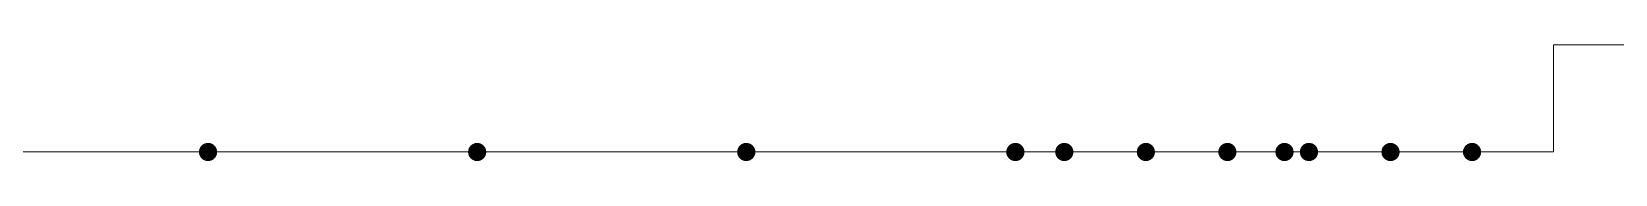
# Model space of a CAD drawing. Header units: millimetres. Extents: x 0 to 588, y 0 to 418.
# Drawn here: x 80.11 to 101.86, y 51.75 to 53.35 of the extents above; entities that cross this region are included whole.
import ezdxf

# ---------------------------------------------------------------- set-up
doc = ezdxf.new("R2010")
doc.units = ezdxf.units.MM

msp = doc.modelspace()

# ---------------------------------------------------------------- hatches: boundary and pattern name
h = msp.add_hatch(color=0)
edge = h.paths.add_edge_path()
edge.add_arc((82.527254, 51.877834), 0.125009, 0, 360)
h = msp.add_hatch(color=0)
edge = h.paths.add_edge_path()
edge.add_arc((86.22333, 51.877834), 0.125009, 0, 360)
h = msp.add_hatch(color=0)
edge = h.paths.add_edge_path()
edge.add_arc((89.919406, 51.877834), 0.125009, 0, 360)
h = msp.add_hatch(color=0)
edge = h.paths.add_edge_path()
edge.add_arc((93.615482, 51.877834), 0.125009, 0, 360)
h = msp.add_hatch(color=0)
edge = h.paths.add_edge_path()
edge.add_arc((94.287497, 51.877834), 0.125009, 0, 360)
h = msp.add_hatch(color=0)
edge = h.paths.add_edge_path()
edge.add_arc((95.40752, 51.877834), 0.125009, 0, 360)
h = msp.add_hatch(color=0)
edge = h.paths.add_edge_path()
edge.add_arc((96.527543, 51.877834), 0.125009, 0, 360)
h = msp.add_hatch(color=0)
edge = h.paths.add_edge_path()
edge.add_arc((97.311559, 51.877834), 0.125009, 0, 360)
h = msp.add_hatch(color=0)
edge = h.paths.add_edge_path()
edge.add_arc((97.647566, 51.877834), 0.125009, 0, 360)
h = msp.add_hatch(color=0)
edge = h.paths.add_edge_path()
edge.add_arc((98.767589, 51.877834), 0.125009, 0, 360)
h = msp.add_hatch(color=0)
edge = h.paths.add_edge_path()
edge.add_arc((99.887612, 51.877834), 0.125009, 0, 360)

# ---------------------------------------------------------------- linework, layer by layer
at = {"color": 0, "lineweight": 0}
for points in [[(101.007635, 51.877817), (101.007635, 53.347847)], [(101.007635, 53.347847), (107.867777, 53.347847)], [(75.135101, 51.877817), (101.007635, 51.877817)]]:
    msp.add_lwpolyline(points, close=True, dxfattribs=at)
for points in [[(101.007635, 51.877817), (101.007635, 53.347847)], [(101.007635, 53.347847), (107.867777, 53.347847)], [(101.007635, 53.347847), (101.007635, 51.877817)], [(107.867777, 53.347847), (101.007635, 53.347847)], [(75.135101, 51.877817), (101.007635, 51.877817)], [(101.007635, 51.877817), (75.135101, 51.877817)], [(101.007635, 51.877817), (75.135101, 51.877817)], [(101.007635, 51.877817), (75.135101, 51.877817)], [(101.007635, 51.877817), (75.135101, 51.877817)], [(101.007635, 51.877817), (75.135101, 51.877817)], [(101.007635, 51.877817), (75.135101, 51.877817)], [(101.007635, 51.877817), (75.135101, 51.877817), (101.007635, 51.877817), (75.135101, 51.877817)], [(101.007635, 51.877817), (93.167473, 51.877817)], [(101.007635, 51.877817), (93.167473, 51.877817)], [(101.007635, 51.877817), (93.167473, 51.877817)], [(101.007635, 51.877817), (93.167473, 51.877817)], [(101.007635, 51.877817), (93.167473, 51.877817)], [(101.007635, 51.877817), (93.167473, 51.877817), (101.007635, 51.877817), (93.167473, 51.877817)]]:
    msp.add_lwpolyline(points, dxfattribs=at)

doc.saveas('drawing.dxf')
